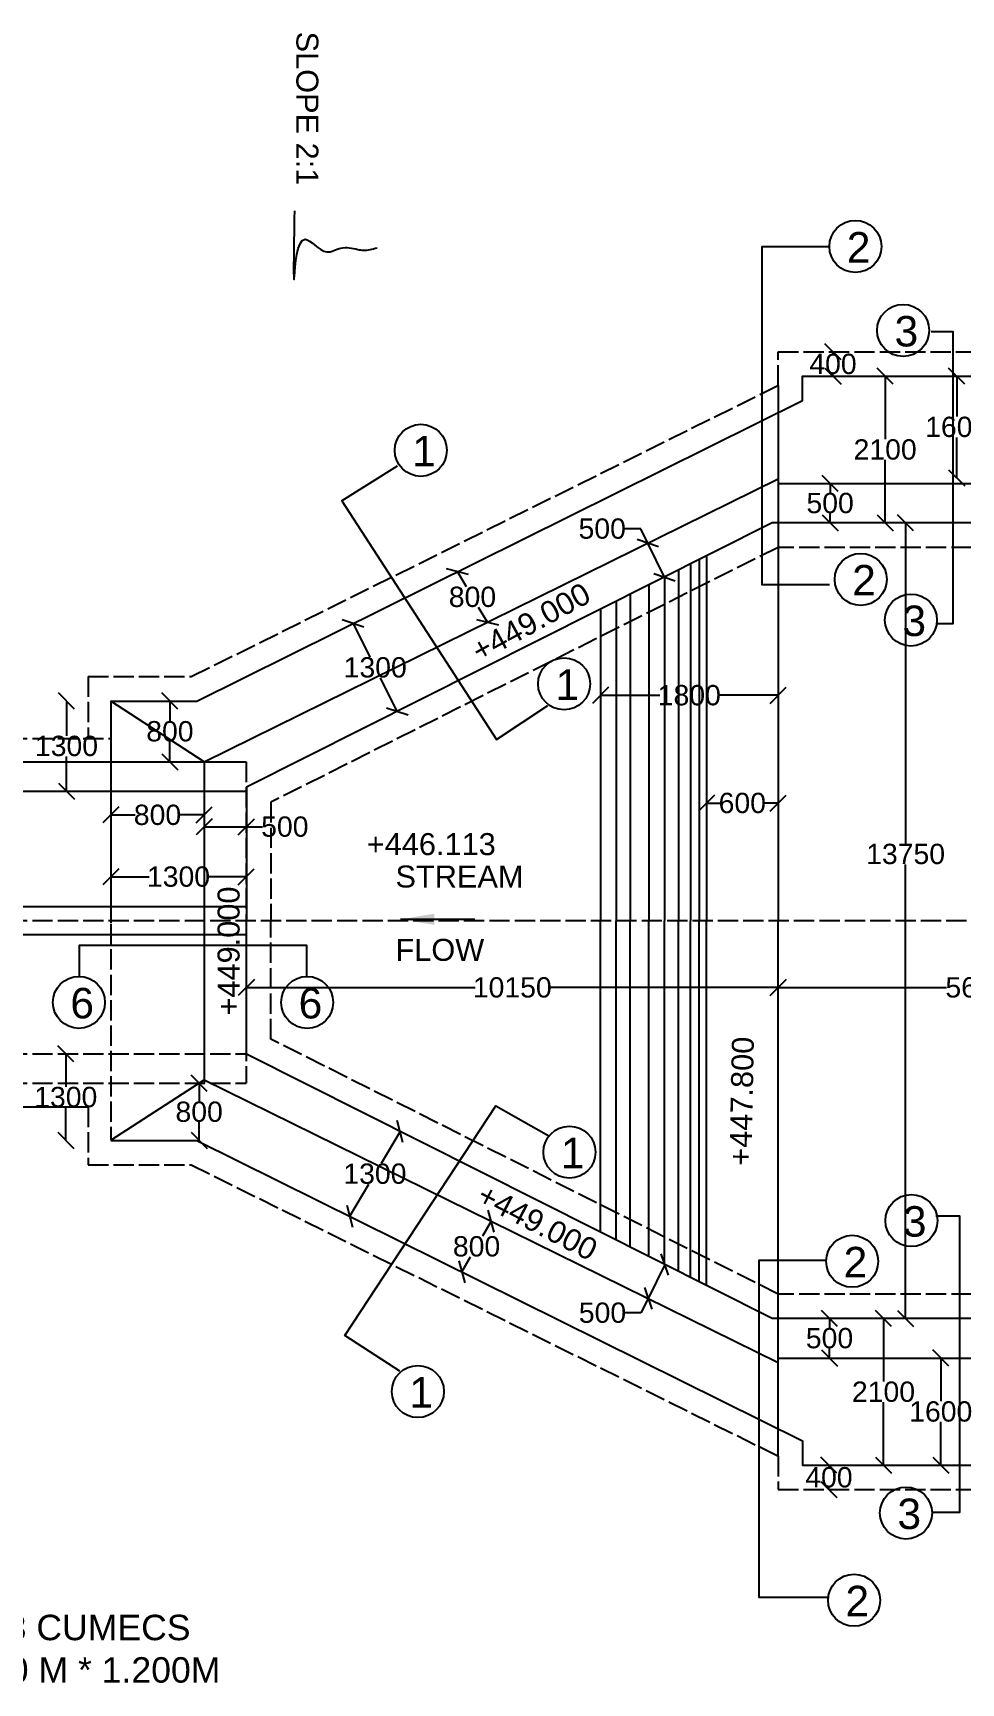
# Model space of a CAD drawing. Header units: millimetres. Extents: x 5124 to 3633060, y 2311 to 45957943.
# Drawn here: x 3612145 to 3617628, y 45935547 to 45945298 of the extents above; entities that cross this region are included whole.
import ezdxf

# ---------------------------------------------------------------- set-up
doc = ezdxf.new("R2010")
doc.units = ezdxf.units.MM
doc.header["$MEASUREMENT"] = 0
doc.linetypes.add('ACAD_ISO02W100', pattern=[15, 12, -3])
for name, color, linetype in [('DIMENSION', 7, 'Continuous'), ('DRAWING', 7, 'Continuous'), ('TEXT', 7, 'Continuous')]:
    doc.layers.add(name, color=color, linetype=linetype)
doc.styles.get("Standard").update_dxf_attribs({"font": 'arial.ttf', "height": 120})
doc.dimstyles.get("Standard").update_dxf_attribs({"dimtxt": 200, "dimasz": 110, "dimexe": 0.18, "dimexo": 0.0625, "dimgap": 0.09, "dimtad": 0, "dimtih": 1, "dimtoh": 1, "dimdec": 0, "dimzin": 0, "dimdsep": 46, "dimtxsty": 'Standard', "dimblk": 'OBLIQUE', "dimcen": 0.09, "dimse1": 1, "dimse2": 1, "dimadec": 0, "dimazin": 0, "dimtfac": 1, "dimtdec": 0, "dimtofl": 0, "dimtmove": 0, "dimatfit": 3, "dimfxl": 1, "dimtolj": 1, "dimtzin": 0, "dimarcsym": 0})

# ---------------------------------------------------------------- blocks, each defined once
blk = doc.blocks.new('_Oblique')
at = {"color": 0, "linetype": 'ByBlock', "lineweight": -2}
blk.add_line((-0.5, -0.5), (0.5, 0.5), dxfattribs=at)
blk = doc.blocks.new('*D170')
at = {"layer": 'Defpoints', "color": 0, "linetype": 'Continuous', "transparency": 16777216}
for p in [(3612342.7, 45941350.4), (3612604.6, 45941350.4), (3612604.6, 45940818.3)]:
    blk.add_point(p, dxfattribs=at)
at = {"layer": 'DIMENSION', "color": 0, "linetype": 'Continuous', "lineweight": -2, "transparency": 16777216}
for p, q in [((3612342.7, 45941350.4), (3612342.7, 45941145.7)), ((3612342.7, 45940818.3), (3612342.7, 45941023))]:
    blk.add_line(p, q, dxfattribs=at)
at = {"layer": 'DIMENSION', "color": 0, "linetype": 'Continuous', "lineweight": -2, "transparency": 16777216, "xscale": 95, "yscale": 95, "zscale": 95}
for p, rotation in [((3612342.7, 45941350.4), 90), ((3612342.7, 45940818.3), 270)]:
    blk.add_blockref('_Oblique', p, dxfattribs=dict(at, rotation=rotation))
at = {"layer": 'DIMENSION', "color": 0, "linetype": 'Continuous', "transparency": 16777216, "insert": (3612342.7, 45941084.4), "char_height": 120, "attachment_point": 5}
blk.add_mtext('\\A1;1300', dxfattribs=at)
blk = doc.blocks.new('*D171')
at = {"layer": 'Defpoints', "color": 0, "linetype": 'Continuous', "transparency": 16777216}
for p in [(3612953.7, 45941350.4), (3612953.7, 45941350.4), (3612953.7, 45940991.7)]:
    blk.add_point(p, dxfattribs=at)
at = {"layer": 'DIMENSION', "color": 0, "linetype": 'Continuous', "lineweight": -2, "transparency": 16777216}
for p, q in [((3612953.7, 45941350.4), (3612953.7, 45941232.4)), ((3612953.7, 45940991.7), (3612953.7, 45941109.7))]:
    blk.add_line(p, q, dxfattribs=at)
at = {"layer": 'DIMENSION', "color": 0, "linetype": 'Continuous', "lineweight": -2, "transparency": 16777216, "xscale": 95, "yscale": 95, "zscale": 95}
for p, rotation in [((3612953.7, 45941350.4), 90), ((3612953.7, 45940991.7), 270)]:
    blk.add_blockref('_Oblique', p, dxfattribs=dict(at, rotation=rotation))
at = {"layer": 'DIMENSION', "color": 0, "linetype": 'Continuous', "transparency": 16777216, "insert": (3612953.7, 45941171), "char_height": 120, "attachment_point": 5}
blk.add_mtext('\\A1;800', dxfattribs=at)
blk = doc.blocks.new('*D172')
at = {"layer": 'Defpoints', "color": 0, "linetype": 'Continuous', "transparency": 16777216}
for p in [(3612604.6, 45940677.1), (3613156.1, 45940677.1), (3613156.1, 45940677.1)]:
    blk.add_point(p, dxfattribs=at)
at = {"layer": 'DIMENSION', "color": 0, "linetype": 'Continuous', "lineweight": -2, "transparency": 16777216}
for p, q in [((3612604.6, 45940677.1), (3612747.8, 45940677.1)), ((3613156.1, 45940677.1), (3613012.9, 45940677.1))]:
    blk.add_line(p, q, dxfattribs=at)
at = {"layer": 'DIMENSION', "color": 0, "linetype": 'Continuous', "lineweight": -2, "transparency": 16777216, "xscale": 95, "yscale": 95, "zscale": 95, "rotation": 180}
blk.add_blockref('_Oblique', (3612604.6, 45940677.1), dxfattribs=at)
at = {"layer": 'DIMENSION', "color": 0, "linetype": 'Continuous', "lineweight": -2, "transparency": 16777216, "xscale": 95, "yscale": 95, "zscale": 95}
blk.add_blockref('_Oblique', (3613156.1, 45940677.1), dxfattribs=at)
at = {"layer": 'DIMENSION', "color": 0, "linetype": 'Continuous', "transparency": 16777216, "insert": (3612880.4, 45940677.1), "char_height": 120, "attachment_point": 5}
blk.add_mtext('\\A1;800', dxfattribs=at)
blk = doc.blocks.new('*D173')
at = {"layer": 'Defpoints', "color": 0, "linetype": 'Continuous', "transparency": 16777216}
for p in [(3612604.6, 45940312.1), (3613404.6, 45940312.1), (3613404.6, 45940312.1)]:
    blk.add_point(p, dxfattribs=at)
at = {"layer": 'DIMENSION', "color": 0, "linetype": 'Continuous', "lineweight": -2, "transparency": 16777216}
for p, q in [((3612604.6, 45940312.1), (3612831.2, 45940312.1)), ((3613404.6, 45940312.1), (3613178, 45940312.1))]:
    blk.add_line(p, q, dxfattribs=at)
at = {"layer": 'DIMENSION', "color": 0, "linetype": 'Continuous', "lineweight": -2, "transparency": 16777216, "xscale": 95, "yscale": 95, "zscale": 95, "rotation": 180}
blk.add_blockref('_Oblique', (3612604.6, 45940312.1), dxfattribs=at)
at = {"layer": 'DIMENSION', "color": 0, "linetype": 'Continuous', "lineweight": -2, "transparency": 16777216, "xscale": 95, "yscale": 95, "zscale": 95}
blk.add_blockref('_Oblique', (3613404.6, 45940312.1), dxfattribs=at)
at = {"layer": 'DIMENSION', "color": 0, "linetype": 'Continuous', "transparency": 16777216, "insert": (3613004.6, 45940312.1), "char_height": 120, "attachment_point": 5}
blk.add_mtext('\\A1;1300', dxfattribs=at)
blk = doc.blocks.new('*D174')
at = {"layer": 'Defpoints', "color": 0, "linetype": 'Continuous', "transparency": 16777216}
for p in [(3612338.5, 45939265.1), (3612604.6, 45939265.1), (3612604.6, 45938754)]:
    blk.add_point(p, dxfattribs=at)
at = {"layer": 'DIMENSION', "color": 0, "linetype": 'Continuous', "lineweight": -2, "transparency": 16777216}
for p, q in [((3612338.5, 45939265.1), (3612338.5, 45939070.9)), ((3612338.5, 45938754), (3612338.5, 45938948.2))]:
    blk.add_line(p, q, dxfattribs=at)
at = {"layer": 'DIMENSION', "color": 0, "linetype": 'Continuous', "lineweight": -2, "transparency": 16777216, "xscale": 95, "yscale": 95, "zscale": 95}
for p, rotation in [((3612338.5, 45939265.1), 90), ((3612338.5, 45938754), 270)]:
    blk.add_blockref('_Oblique', p, dxfattribs=dict(at, rotation=rotation))
at = {"layer": 'DIMENSION', "color": 0, "linetype": 'Continuous', "transparency": 16777216, "insert": (3612338.5, 45939009.5), "char_height": 120, "attachment_point": 5}
blk.add_mtext('\\A1;1300', dxfattribs=at)
blk = doc.blocks.new('*D175')
at = {"layer": 'Defpoints', "color": 0, "linetype": 'Continuous', "transparency": 16777216}
for p in [(3612957.1, 45939091.1), (3612957.1, 45938754), (3613126.5, 45938754)]:
    blk.add_point(p, dxfattribs=at)
at = {"layer": 'DIMENSION', "color": 0, "linetype": 'Continuous', "lineweight": -2, "transparency": 16777216}
for p, q in [((3613126.5, 45939091.1), (3613126.5, 45938983.9)), ((3613126.5, 45938754), (3613126.5, 45938861.2))]:
    blk.add_line(p, q, dxfattribs=at)
at = {"layer": 'DIMENSION', "color": 0, "linetype": 'Continuous', "lineweight": -2, "transparency": 16777216, "xscale": 95, "yscale": 95, "zscale": 95}
for p, rotation in [((3613126.5, 45939091.1), 90), ((3613126.5, 45938754), 270)]:
    blk.add_blockref('_Oblique', p, dxfattribs=dict(at, rotation=rotation))
at = {"layer": 'DIMENSION', "color": 0, "linetype": 'Continuous', "transparency": 16777216, "insert": (3613126.5, 45938922.5), "char_height": 120, "attachment_point": 5}
blk.add_mtext('\\A1;800', dxfattribs=at)
blk = doc.blocks.new('*D176')
at = {"layer": 'Defpoints', "color": 0, "linetype": 'Continuous', "transparency": 16777216}
for p in [(3614036.2, 45941808.2), (3614297.1, 45941289.3), (3614297.1, 45941289.3)]:
    blk.add_point(p, dxfattribs=at)
at = {"layer": 'DIMENSION', "color": 0, "linetype": 'Continuous', "lineweight": -2, "transparency": 16777216}
for p, q in [((3614036.2, 45941808.2), (3614135.8, 45941610.1)), ((3614297.1, 45941289.3), (3614197.5, 45941487.4))]:
    blk.add_line(p, q, dxfattribs=at)
at = {"layer": 'DIMENSION', "color": 0, "linetype": 'Continuous', "lineweight": -2, "transparency": 16777216, "xscale": 95, "yscale": 95, "zscale": 95}
for p, rotation in [((3614036.2, 45941808.2), 116.6925935284283), ((3614297.1, 45941289.3), 296.6925935284283)]:
    blk.add_blockref('_Oblique', p, dxfattribs=dict(at, rotation=rotation))
at = {"layer": 'DIMENSION', "color": 0, "linetype": 'Continuous', "transparency": 16777216, "insert": (3614166.6, 45941548.7), "char_height": 120, "attachment_point": 5}
blk.add_mtext('\\A1;1300', dxfattribs=at)
blk = doc.blocks.new('*D177')
at = {"layer": 'Defpoints', "color": 0, "linetype": 'Continuous', "transparency": 16777216}
for p in [(3613156.1, 45940607.5), (3613405.3, 45940607.5), (3613405.3, 45940607.5)]:
    blk.add_point(p, dxfattribs=at)
at = {"layer": 'DIMENSION', "color": 0, "linetype": 'Continuous', "lineweight": -2, "transparency": 16777216}
for p, q in [((3613156.1, 45940607.5), (3613405.3, 45940607.5)), ((3613405.3, 45940607.5), (3613500.3, 45940607.5))]:
    blk.add_line(p, q, dxfattribs=at)
at = {"layer": 'DIMENSION', "color": 0, "linetype": 'Continuous', "lineweight": -2, "transparency": 16777216, "xscale": 95, "yscale": 95, "zscale": 95, "rotation": 180}
blk.add_blockref('_Oblique', (3613156.1, 45940607.5), dxfattribs=at)
at = {"layer": 'DIMENSION', "color": 0, "linetype": 'Continuous', "lineweight": -2, "transparency": 16777216, "xscale": 95, "yscale": 95, "zscale": 95}
blk.add_blockref('_Oblique', (3613405.3, 45940607.5), dxfattribs=at)
at = {"layer": 'DIMENSION', "color": 0, "linetype": 'Continuous', "transparency": 16777216, "insert": (3613632.8, 45940607.5), "char_height": 120, "attachment_point": 5}
blk.add_mtext('\\A1;500', dxfattribs=at)
blk = doc.blocks.new('*D178')
at = {"layer": 'Defpoints', "color": 0, "linetype": 'Continuous', "transparency": 16777216}
for p in [(3614652.6, 45942114.3), (3614830.1, 45941816.6), (3614830.1, 45941816.6)]:
    blk.add_point(p, dxfattribs=at)
at = {"layer": 'DIMENSION', "color": 0, "linetype": 'Continuous', "lineweight": -2, "transparency": 16777216}
for p, q in [((3614652.6, 45942114.3), (3614704.8, 45942026.8)), ((3614830.1, 45941816.6), (3614777.9, 45941904.1))]:
    blk.add_line(p, q, dxfattribs=at)
at = {"layer": 'DIMENSION', "color": 0, "linetype": 'Continuous', "lineweight": -2, "transparency": 16777216, "xscale": 95, "yscale": 95, "zscale": 95}
for p, rotation in [((3614652.6, 45942114.3), 120.7968884416971), ((3614830.1, 45941816.6), 300.7968884416971)]:
    blk.add_blockref('_Oblique', p, dxfattribs=dict(at, rotation=rotation))
at = {"layer": 'DIMENSION', "color": 0, "linetype": 'Continuous', "transparency": 16777216, "insert": (3614741.3, 45941965.4), "char_height": 120, "attachment_point": 5}
blk.add_mtext('\\A1;800', dxfattribs=at)
blk = doc.blocks.new('*D179')
at = {"layer": 'Defpoints', "color": 0, "linetype": 'Continuous', "transparency": 16777216}
for p in [(3615777.4, 45942283.5), (3615777.4, 45942283.5), (3615876.1, 45942083.1)]:
    blk.add_point(p, dxfattribs=at)
at = {"layer": 'DIMENSION', "color": 0, "linetype": 'Continuous', "lineweight": -2, "transparency": 16777216}
for p, q in [((3615735.4, 45942368.7), (3615640.4, 45942368.7)), ((3615777.4, 45942283.5), (3615735.4, 45942368.7)), ((3615876.1, 45942083.1), (3615777.4, 45942283.5))]:
    blk.add_line(p, q, dxfattribs=at)
at = {"layer": 'DIMENSION', "color": 0, "linetype": 'Continuous', "lineweight": -2, "transparency": 16777216, "xscale": 95, "yscale": 95, "zscale": 95}
for p, rotation in [((3615777.4, 45942283.5), 116.2341837369729), ((3615876.1, 45942083.1), 296.2341837369729)]:
    blk.add_blockref('_Oblique', p, dxfattribs=dict(at, rotation=rotation))
at = {"layer": 'DIMENSION', "color": 0, "linetype": 'Continuous', "transparency": 16777216, "insert": (3615507.9, 45942368.7), "char_height": 120, "attachment_point": 5}
blk.add_mtext('\\A1;500', dxfattribs=at)
blk = doc.blocks.new('*D180')
at = {"layer": 'Defpoints', "color": 0, "linetype": 'Continuous', "transparency": 16777216}
for p in [(3615497.3, 45941384.2), (3616547.6, 45941384.2), (3616547.6, 45941384.2)]:
    blk.add_point(p, dxfattribs=at)
at = {"layer": 'DIMENSION', "color": 0, "linetype": 'Continuous', "lineweight": -2, "transparency": 16777216}
for p, q in [((3615497.3, 45941384.2), (3615849, 45941384.2)), ((3616547.6, 45941384.2), (3616195.9, 45941384.2))]:
    blk.add_line(p, q, dxfattribs=at)
at = {"layer": 'DIMENSION', "color": 0, "linetype": 'Continuous', "lineweight": -2, "transparency": 16777216, "xscale": 95, "yscale": 95, "zscale": 95, "rotation": 180}
blk.add_blockref('_Oblique', (3615497.3, 45941384.2), dxfattribs=at)
at = {"layer": 'DIMENSION', "color": 0, "linetype": 'Continuous', "lineweight": -2, "transparency": 16777216, "xscale": 95, "yscale": 95, "zscale": 95}
blk.add_blockref('_Oblique', (3616547.6, 45941384.2), dxfattribs=at)
at = {"layer": 'DIMENSION', "color": 0, "linetype": 'Continuous', "transparency": 16777216, "insert": (3616022.4, 45941384.2), "char_height": 120, "attachment_point": 5}
blk.add_mtext('\\A1;1800', dxfattribs=at)
blk = doc.blocks.new('*D181')
at = {"layer": 'Defpoints', "color": 0, "linetype": 'Continuous', "transparency": 16777216}
for p in [(3616123.4, 45940747.3), (3616547.6, 45940747.3), (3616547.6, 45940747.3)]:
    blk.add_point(p, dxfattribs=at)
at = {"layer": 'DIMENSION', "color": 0, "linetype": 'Continuous', "lineweight": -2, "transparency": 16777216}
for p, q in [((3616123.4, 45940747.3), (3616202.7, 45940747.3)), ((3616547.6, 45940747.3), (3616468.3, 45940747.3))]:
    blk.add_line(p, q, dxfattribs=at)
at = {"layer": 'DIMENSION', "color": 0, "linetype": 'Continuous', "lineweight": -2, "transparency": 16777216, "xscale": 95, "yscale": 95, "zscale": 95, "rotation": 180}
blk.add_blockref('_Oblique', (3616123.4, 45940747.3), dxfattribs=at)
at = {"layer": 'DIMENSION', "color": 0, "linetype": 'Continuous', "lineweight": -2, "transparency": 16777216, "xscale": 95, "yscale": 95, "zscale": 95}
blk.add_blockref('_Oblique', (3616547.6, 45940747.3), dxfattribs=at)
at = {"layer": 'DIMENSION', "color": 0, "linetype": 'Continuous', "transparency": 16777216, "insert": (3616335.5, 45940747.3), "char_height": 120, "attachment_point": 5}
blk.add_mtext('\\A1;600', dxfattribs=at)
blk = doc.blocks.new('*D182')
at = {"layer": 'Defpoints', "color": 0, "linetype": 'Continuous', "transparency": 16777216}
for p in [(3613405.3, 45939657.5), (3616547.6, 45939657.5), (3616547.6, 45939657.5)]:
    blk.add_point(p, dxfattribs=at)
at = {"layer": 'DIMENSION', "color": 0, "linetype": 'Continuous', "lineweight": -2, "transparency": 16777216}
for p, q in [((3613405.3, 45939657.5), (3614756.4, 45939657.5)), ((3616547.6, 45939657.5), (3615196.5, 45939657.5))]:
    blk.add_line(p, q, dxfattribs=at)
at = {"layer": 'DIMENSION', "color": 0, "linetype": 'Continuous', "lineweight": -2, "transparency": 16777216, "xscale": 95, "yscale": 95, "zscale": 95, "rotation": 180}
blk.add_blockref('_Oblique', (3613405.3, 45939657.5), dxfattribs=at)
at = {"layer": 'DIMENSION', "color": 0, "linetype": 'Continuous', "lineweight": -2, "transparency": 16777216, "xscale": 95, "yscale": 95, "zscale": 95}
blk.add_blockref('_Oblique', (3616547.6, 45939657.5), dxfattribs=at)
at = {"layer": 'DIMENSION', "color": 0, "linetype": 'Continuous', "transparency": 16777216, "insert": (3614976.5, 45939657.5), "char_height": 120, "attachment_point": 5}
blk.add_mtext('\\A1;10150', dxfattribs=at)
blk = doc.blocks.new('*D183')
at = {"layer": 'Defpoints', "color": 0, "linetype": 'Continuous', "transparency": 16777216}
for p in [(3616547.6, 45939657.5), (3618896.4, 45939657.5), (3618896.4, 45939657.5)]:
    blk.add_point(p, dxfattribs=at)
at = {"layer": 'DIMENSION', "color": 0, "linetype": 'Continuous', "lineweight": -2, "transparency": 16777216}
for p, q in [((3616547.6, 45939657.5), (3617542.9, 45939657.5)), ((3618896.4, 45939657.5), (3617901.1, 45939657.5))]:
    blk.add_line(p, q, dxfattribs=at)
at = {"layer": 'DIMENSION', "color": 0, "linetype": 'Continuous', "lineweight": -2, "transparency": 16777216, "xscale": 95, "yscale": 95, "zscale": 95, "rotation": 180}
blk.add_blockref('_Oblique', (3616547.6, 45939657.5), dxfattribs=at)
at = {"layer": 'DIMENSION', "color": 0, "linetype": 'Continuous', "lineweight": -2, "transparency": 16777216, "xscale": 95, "yscale": 95, "zscale": 95}
blk.add_blockref('_Oblique', (3618896.4, 45939657.5), dxfattribs=at)
at = {"layer": 'DIMENSION', "color": 0, "linetype": 'Continuous', "transparency": 16777216, "insert": (3617722, 45939657.5), "char_height": 120, "attachment_point": 5}
blk.add_mtext('\\A1;5600', dxfattribs=at)
blk = doc.blocks.new('*D184')
at = {"layer": 'Defpoints', "color": 0, "linetype": 'Continuous', "transparency": 16777216}
for p in [(3617328.1, 45942403), (3617300.4, 45937701.3), (3617328.1, 45937701.3)]:
    blk.add_point(p, dxfattribs=at)
at = {"layer": 'DIMENSION', "color": 0, "linetype": 'Continuous', "lineweight": -2, "transparency": 16777216}
for p, q in [((3617300.4, 45942403), (3617300.4, 45940507.4)), ((3617300.4, 45937701.3), (3617300.4, 45940384.6))]:
    blk.add_line(p, q, dxfattribs=at)
at = {"layer": 'DIMENSION', "color": 0, "linetype": 'Continuous', "lineweight": -2, "transparency": 16777216, "xscale": 95, "yscale": 95, "zscale": 95}
for p, rotation in [((3617300.4, 45942403), 90), ((3617300.4, 45937701.3), 270)]:
    blk.add_blockref('_Oblique', p, dxfattribs=dict(at, rotation=rotation))
at = {"layer": 'DIMENSION', "color": 0, "linetype": 'Continuous', "transparency": 16777216, "insert": (3617300.4, 45940446), "char_height": 120, "attachment_point": 5}
blk.add_mtext('\\A1;13750', dxfattribs=at)
blk = doc.blocks.new('*D185')
at = {"layer": 'Defpoints', "color": 0, "linetype": 'Continuous', "transparency": 16777216}
for p in [(3616854.4, 45942636.6), (3616854.4, 45942403), (3616854.4, 45942403)]:
    blk.add_point(p, dxfattribs=at)
at = {"layer": 'DIMENSION', "color": 0, "linetype": 'Continuous', "lineweight": -2, "transparency": 16777216}
for p, q in [((3616854.4, 45942636.6), (3616854.4, 45942581.2)), ((3616854.4, 45942403), (3616854.4, 45942458.5))]:
    blk.add_line(p, q, dxfattribs=at)
at = {"layer": 'DIMENSION', "color": 0, "linetype": 'Continuous', "lineweight": -2, "transparency": 16777216, "xscale": 95, "yscale": 95, "zscale": 95}
for p, rotation in [((3616854.4, 45942636.6), 90), ((3616854.4, 45942403), 270)]:
    blk.add_blockref('_Oblique', p, dxfattribs=dict(at, rotation=rotation))
at = {"layer": 'DIMENSION', "color": 0, "linetype": 'Continuous', "transparency": 16777216, "insert": (3616854.4, 45942519.8), "char_height": 120, "attachment_point": 5}
blk.add_mtext('\\A1;500', dxfattribs=at)
blk = doc.blocks.new('*D186')
at = {"layer": 'Defpoints', "color": 0, "linetype": 'Continuous', "transparency": 16777216}
for p in [(3617179.5, 45943269.9), (3617179.5, 45943269.9), (3617179.5, 45942403)]:
    blk.add_point(p, dxfattribs=at)
at = {"layer": 'DIMENSION', "color": 0, "linetype": 'Continuous', "lineweight": -2, "transparency": 16777216}
for p, q in [((3617179.5, 45943269.9), (3617179.5, 45942897.8)), ((3617179.5, 45942403), (3617179.5, 45942775.1))]:
    blk.add_line(p, q, dxfattribs=at)
at = {"layer": 'DIMENSION', "color": 0, "linetype": 'Continuous', "lineweight": -2, "transparency": 16777216, "xscale": 95, "yscale": 95, "zscale": 95}
for p, rotation in [((3617179.5, 45943269.9), 90), ((3617179.5, 45942403), 270)]:
    blk.add_blockref('_Oblique', p, dxfattribs=dict(at, rotation=rotation))
at = {"layer": 'DIMENSION', "color": 0, "linetype": 'Continuous', "transparency": 16777216, "insert": (3617179.5, 45942836.4), "char_height": 120, "attachment_point": 5}
blk.add_mtext('\\A1;2100', dxfattribs=at)
blk = doc.blocks.new('*D187')
at = {"layer": 'Defpoints', "color": 0, "linetype": 'Continuous', "transparency": 16777216}
for p in [(3617556.7, 45943269.9), (3617556.7, 45942670), (3617602.3, 45942670)]:
    blk.add_point(p, dxfattribs=at)
at = {"layer": 'DIMENSION', "color": 0, "linetype": 'Continuous', "lineweight": -2, "transparency": 16777216}
for p, q in [((3617602.3, 45943269.9), (3617602.3, 45943031.3)), ((3617602.3, 45942670), (3617602.3, 45942908.6))]:
    blk.add_line(p, q, dxfattribs=at)
at = {"layer": 'DIMENSION', "color": 0, "linetype": 'Continuous', "lineweight": -2, "transparency": 16777216, "xscale": 95, "yscale": 95, "zscale": 95}
for p, rotation in [((3617602.3, 45943269.9), 90), ((3617602.3, 45942670), 270)]:
    blk.add_blockref('_Oblique', p, dxfattribs=dict(at, rotation=rotation))
at = {"layer": 'DIMENSION', "color": 0, "linetype": 'Continuous', "transparency": 16777216, "insert": (3617602.3, 45942969.9), "char_height": 120, "attachment_point": 5}
blk.add_mtext('\\A1;1600', dxfattribs=at)
blk = doc.blocks.new('*D193')
at = {"layer": 'Defpoints', "color": 0, "linetype": 'Continuous', "transparency": 16777216}
for p in [(3616871.3, 45943414.2), (3616871.3, 45943414.2), (3616871.3, 45943269.9)]:
    blk.add_point(p, dxfattribs=at)
at = {"layer": 'DIMENSION', "color": 0, "linetype": 'Continuous', "lineweight": -2, "transparency": 16777216}
for p, q in [((3616871.3, 45943414.2), (3616871.3, 45943403.4)), ((3616871.3, 45943269.9), (3616871.3, 45943280.7))]:
    blk.add_line(p, q, dxfattribs=at)
at = {"layer": 'DIMENSION', "color": 0, "linetype": 'Continuous', "lineweight": -2, "transparency": 16777216, "xscale": 95, "yscale": 95, "zscale": 95}
for p, rotation in [((3616871.3, 45943414.2), 90), ((3616871.3, 45943269.9), 270)]:
    blk.add_blockref('_Oblique', p, dxfattribs=dict(at, rotation=rotation))
at = {"layer": 'DIMENSION', "color": 0, "linetype": 'Continuous', "transparency": 16777216, "insert": (3616871.3, 45943342), "char_height": 120, "attachment_point": 5}
blk.add_mtext('\\A1;400', dxfattribs=at)
blk = doc.blocks.new('*D202')
at = {"layer": 'Defpoints', "color": 0, "linetype": 'Continuous', "transparency": 16777216}
for p in [(3616872.2, 45937701.3), (3616850.8, 45937467.7), (3616850.8, 45937467.7)]:
    blk.add_point(p, dxfattribs=at)
at = {"layer": 'DIMENSION', "color": 0, "linetype": 'Continuous', "lineweight": -2, "transparency": 16777216}
for p, q in [((3616850.8, 45937701.3), (3616850.8, 45937645.9)), ((3616850.8, 45937467.7), (3616850.8, 45937523.2))]:
    blk.add_line(p, q, dxfattribs=at)
at = {"layer": 'DIMENSION', "color": 0, "linetype": 'Continuous', "lineweight": -2, "transparency": 16777216, "xscale": 95, "yscale": 95, "zscale": 95}
for p, rotation in [((3616850.8, 45937701.3), 90), ((3616850.8, 45937467.7), 270)]:
    blk.add_blockref('_Oblique', p, dxfattribs=dict(at, rotation=rotation))
at = {"layer": 'DIMENSION', "color": 0, "linetype": 'Continuous', "transparency": 16777216, "insert": (3616850.8, 45937584.5), "char_height": 120, "attachment_point": 5}
blk.add_mtext('\\A1;500', dxfattribs=at)
blk = doc.blocks.new('*D203')
at = {"layer": 'Defpoints', "color": 0, "linetype": 'Continuous', "transparency": 16777216}
for p in [(3617180.5, 45937701.3), (3617169.8, 45936834.5), (3617180.5, 45936834.5)]:
    blk.add_point(p, dxfattribs=at)
at = {"layer": 'DIMENSION', "color": 0, "linetype": 'Continuous', "lineweight": -2, "transparency": 16777216}
for p, q in [((3617169.8, 45937701.3), (3617169.8, 45937329.3)), ((3617169.8, 45936834.5), (3617169.8, 45937206.6))]:
    blk.add_line(p, q, dxfattribs=at)
at = {"layer": 'DIMENSION', "color": 0, "linetype": 'Continuous', "lineweight": -2, "transparency": 16777216, "xscale": 95, "yscale": 95, "zscale": 95}
for p, rotation in [((3617169.8, 45937701.3), 90), ((3617169.8, 45936834.5), 270)]:
    blk.add_blockref('_Oblique', p, dxfattribs=dict(at, rotation=rotation))
at = {"layer": 'DIMENSION', "color": 0, "linetype": 'Continuous', "transparency": 16777216, "insert": (3617169.8, 45937267.9), "char_height": 120, "attachment_point": 5}
blk.add_mtext('\\A1;2100', dxfattribs=at)
blk = doc.blocks.new('*D204')
at = {"layer": 'Defpoints', "color": 0, "linetype": 'Continuous', "transparency": 16777216}
for p in [(3617508.1, 45937467.7), (3617508.1, 45936834.5), (3617508.1, 45936834.5)]:
    blk.add_point(p, dxfattribs=at)
at = {"layer": 'DIMENSION', "color": 0, "linetype": 'Continuous', "lineweight": -2, "transparency": 16777216}
for p, q in [((3617508.1, 45937467.7), (3617508.1, 45937212.5)), ((3617508.1, 45936834.5), (3617508.1, 45937089.7))]:
    blk.add_line(p, q, dxfattribs=at)
at = {"layer": 'DIMENSION', "color": 0, "linetype": 'Continuous', "lineweight": -2, "transparency": 16777216, "xscale": 95, "yscale": 95, "zscale": 95}
for p, rotation in [((3617508.1, 45937467.7), 90), ((3617508.1, 45936834.5), 270)]:
    blk.add_blockref('_Oblique', p, dxfattribs=dict(at, rotation=rotation))
at = {"layer": 'DIMENSION', "color": 0, "linetype": 'Continuous', "transparency": 16777216, "insert": (3617508.1, 45937151.1), "char_height": 120, "attachment_point": 5}
blk.add_mtext('\\A1;1600', dxfattribs=at)
blk = doc.blocks.new('*D205')
at = {"layer": 'Defpoints', "color": 0, "linetype": 'Continuous', "transparency": 16777216}
for p in [(3616847.4, 45936834.5), (3616847.4, 45936834.5), (3616868.1, 45936690.2)]:
    blk.add_point(p, dxfattribs=at)
at = {"layer": 'DIMENSION', "color": 0, "linetype": 'Continuous', "lineweight": -2, "transparency": 16777216}
for p, q in [((3616847.4, 45936834.5), (3616847.4, 45936823.7)), ((3616847.4, 45936690.2), (3616847.4, 45936701))]:
    blk.add_line(p, q, dxfattribs=at)
at = {"layer": 'DIMENSION', "color": 0, "linetype": 'Continuous', "lineweight": -2, "transparency": 16777216, "xscale": 95, "yscale": 95, "zscale": 95}
for p, rotation in [((3616847.4, 45936834.5), 90), ((3616847.4, 45936690.2), 270)]:
    blk.add_blockref('_Oblique', p, dxfattribs=dict(at, rotation=rotation))
at = {"layer": 'DIMENSION', "color": 0, "linetype": 'Continuous', "transparency": 16777216, "insert": (3616847.4, 45936762.3), "char_height": 120, "attachment_point": 5}
blk.add_mtext('\\A1;400', dxfattribs=at)
blk = doc.blocks.new('*D206')
at = {"layer": 'Defpoints', "color": 0, "linetype": 'Continuous', "transparency": 16777216}
for p in [(3615877.7, 45938020.4), (3615779, 45937820.1), (3615779, 45937820.1)]:
    blk.add_point(p, dxfattribs=at)
at = {"layer": 'DIMENSION', "color": 0, "linetype": 'Continuous', "lineweight": -2, "transparency": 16777216}
for p, q in [((3615877.7, 45938020.4), (3615779, 45937820.1)), ((3615779, 45937820.1), (3615737, 45937734.9)), ((3615737, 45937734.9), (3615642, 45937734.9))]:
    blk.add_line(p, q, dxfattribs=at)
at = {"layer": 'DIMENSION', "color": 0, "linetype": 'Continuous', "lineweight": -2, "transparency": 16777216, "xscale": 95, "yscale": 95, "zscale": 95}
for p, rotation in [((3615877.7, 45938020.4), 63.765816262941), ((3615779, 45937820.1), 243.765816262941)]:
    blk.add_blockref('_Oblique', p, dxfattribs=dict(at, rotation=rotation))
at = {"layer": 'DIMENSION', "color": 0, "linetype": 'Continuous', "transparency": 16777216, "insert": (3615509.5, 45937734.9), "char_height": 120, "attachment_point": 5}
blk.add_mtext('\\A1;500', dxfattribs=at)
blk = doc.blocks.new('*D207')
at = {"layer": 'Defpoints', "color": 0, "linetype": 'Continuous', "transparency": 16777216}
for p in [(3614851.9, 45938277), (3614851.9, 45938277), (3614679.1, 45937976.9)]:
    blk.add_point(p, dxfattribs=at)
at = {"layer": 'DIMENSION', "color": 0, "linetype": 'Continuous', "lineweight": -2, "transparency": 16777216}
for p, q in [((3614851.9, 45938277), (3614800.8, 45938188.3)), ((3614679.1, 45937976.9), (3614730.1, 45938065.6))]:
    blk.add_line(p, q, dxfattribs=at)
at = {"layer": 'DIMENSION', "color": 0, "linetype": 'Continuous', "lineweight": -2, "transparency": 16777216, "xscale": 95, "yscale": 95, "zscale": 95}
for p, rotation in [((3614851.9, 45938277), 60.06727401786497), ((3614679.1, 45937976.9), 240.067274017865)]:
    blk.add_blockref('_Oblique', p, dxfattribs=dict(at, rotation=rotation))
at = {"layer": 'DIMENSION', "color": 0, "linetype": 'Continuous', "transparency": 16777216, "insert": (3614765.5, 45938127), "char_height": 120, "attachment_point": 5}
blk.add_mtext('\\A1;800', dxfattribs=at)
blk = doc.blocks.new('*D208')
at = {"layer": 'Defpoints', "color": 0, "linetype": 'Continuous', "transparency": 16777216}
for p in [(3614313.2, 45938807), (3614313.2, 45938807), (3614016.6, 45938305.8)]:
    blk.add_point(p, dxfattribs=at)
at = {"layer": 'DIMENSION', "color": 0, "linetype": 'Continuous', "lineweight": -2, "transparency": 16777216}
for p, q in [((3614313.2, 45938807), (3614201.2, 45938617.8)), ((3614016.6, 45938305.8), (3614128.6, 45938495))]:
    blk.add_line(p, q, dxfattribs=at)
at = {"layer": 'DIMENSION', "color": 0, "linetype": 'Continuous', "lineweight": -2, "transparency": 16777216, "xscale": 95, "yscale": 95, "zscale": 95}
for p, rotation in [((3614313.2, 45938807), 59.38632905271923), ((3614016.6, 45938305.8), 239.3863290527192)]:
    blk.add_blockref('_Oblique', p, dxfattribs=dict(at, rotation=rotation))
at = {"layer": 'DIMENSION', "color": 0, "linetype": 'Continuous', "transparency": 16777216, "insert": (3614164.9, 45938556.4), "char_height": 120, "attachment_point": 5}
blk.add_mtext('\\A1;1300', dxfattribs=at)

msp = doc.modelspace()

# ---------------------------------------------------------------- linework, layer by layer
at = {"layer": 'DIMENSION', "linetype": 'Continuous'}
for points in [[(3616849.8, 45944033.8), (3616451.9, 45944033.8), (3616451.9, 45942038.8), (3616851.1, 45942038.8)], [(3617451.6, 45943533.6), (3617579.5, 45943533.6), (3617579.5, 45941806.6), (3617484.9, 45941806.6)], [(3614297.2, 45942737.9), (3613969.3, 45942534.4), (3614883.7, 45941123.3), (3615185.9, 45941323.2)], [(3613156.1, 45940991.7), (3612604.6, 45941350.4)], [(3613762, 45939723.5), (3613762, 45939905), (3612417.5, 45939905), (3612417.5, 45939721.5)], [(3612604.6, 45938755.7), (3613156.1, 45939112.7)], [(3614312, 45937390), (3613987.5, 45937600), (3614878.5, 45938958.5), (3615192, 45938780.5)], [(3617479.5, 45938308.5), (3617619.5, 45938308.5), (3617619.5, 45936554), (3617455.5, 45936554)], [(3616848.5, 45936052), (3616434.5, 45936052), (3616434.5, 45938046), (3616829, 45938046)]]:
    msp.add_lwpolyline(points, dxfattribs=at)
for centre in [(3617003.6, 45944036.8), (3617285.6, 45943540.7), (3614436.1, 45942832), (3617035.2, 45942069.2), (3617332.1, 45941829.2), (3615282.7, 45941452.1), (3612416.2, 45939569.7), (3613764.7, 45939569.2), (3615314.2, 45938684.2), (3617334.7, 45938279.7), (3616984.7, 45938039.2), (3614418.7, 45937269.7), (3617302.7, 45936551.7), (3616995.7, 45936036.2)]:
    msp.add_circle(centre, 153.7, dxfattribs=at)
at = {"layer": 'DRAWING', "linetype": 'ACAD_ISO02W100', "ltscale": 10}
for points in [[(3612470.3, 45941494.7), (3613080, 45941494.7), (3616547.6, 45943216.1), (3616547.6, 45943414.2), (3617990.8, 45943414.2), (3617990.8, 45944335.4), (3619040.7, 45944335.4), (3619040.7, 45942258.7), (3616546.5, 45942258.7), (3613549.6, 45940751.9), (3613549.6, 45940052.8)], [(3612470.3, 45941494.7), (3612470.3, 45941129.9)], [(3604191, 45941129.9), (3612604.6, 45941129.9)], [(3613404.6, 45940991.7), (3613404.6, 45939091.1)], [(3604191, 45940052.8), (3623532.4, 45940052.8)], [(3612470.3, 45938609.6), (3613080, 45938609.6), (3616547.6, 45936888.3), (3616547.6, 45936690.2), (3617990.8, 45936690.2), (3617990.8, 45935769), (3619040.7, 45935769), (3619040.7, 45937845.7), (3616546.5, 45937845.7), (3613549.6, 45939352.4), (3613549.6, 45940051.6)], [(3612604.6, 45940033.1), (3612604.6, 45938755.7)], [(3604191, 45939265.1), (3613404.6, 45939265.1)], [(3604191, 45939091.1), (3613404.6, 45939091.1)], [(3612470.3, 45938951.6), (3612470.3, 45938609.6)]]:
    msp.add_lwpolyline(points, dxfattribs=at)
at = {"layer": 'DRAWING', "linetype": 'Continuous'}
for points in [[(3612604.6, 45941350.4), (3613113.8, 45941350.4), (3616691.9, 45943126.6), (3616691.9, 45943269.9), (3618135.1, 45943269.9), (3618135.1, 45944191), (3618896.4, 45944191), (3618896.4, 45942403), (3616512.3, 45942403), (3613405.3, 45940840.9), (3613405.3, 45940052.8)], [(3616547.6, 45942636.6), (3618665.7, 45942636.6), (3618665.7, 45944191)], [(3616547.6, 45943216.1), (3616547.6, 45942663)], [(3613156.1, 45940991.7), (3616547.6, 45942663)], [(3616547.6, 45942663), (3616547.6, 45940052.8)], [(3616123.4, 45942207.5), (3616123.4, 45940052.8)], [(3615958.9, 45942124.8), (3615958.9, 45940052.8)], [(3616028.6, 45942159.8), (3616028.6, 45940052.8)], [(3616081, 45942186.2), (3616081, 45940052.8)], [(3615783.6, 45942036.6), (3615783.6, 45940052.8)], [(3615876.1, 45942083.1), (3615876.1, 45940052.8)], [(3615590.5, 45941939.6), (3615590.5, 45940052.8)], [(3615673.3, 45941981.2), (3615673.3, 45940052.8)], [(3615497.3, 45941892.7), (3615497.3, 45940052.8)], [(3612604.6, 45941351.9), (3612604.6, 45940040.1)], [(3604191, 45940991.7), (3613404.6, 45940991.7)], [(3613156.1, 45940991.7), (3613156.1, 45939091.1)], [(3604191, 45940818.3), (3613404.6, 45940818.3)], [(3604191, 45940135.5), (3613404.6, 45940135.5)], [(3612604.6, 45938754), (3613113.8, 45938754), (3616691.9, 45936977.7), (3616691.9, 45936834.5), (3618135.1, 45936834.5), (3618135.1, 45935913.3), (3618896.4, 45935913.3), (3618896.4, 45937701.3), (3616512.3, 45937701.3), (3613405.3, 45939263.5), (3613405.3, 45940051.6)], [(3615497.3, 45938211.7), (3615497.3, 45940051.6)], [(3615590.5, 45938164.8), (3615590.5, 45940051.6)], [(3615673.3, 45938123.2), (3615673.3, 45940051.6)], [(3615783.6, 45938067.7), (3615783.6, 45940051.6)], [(3615876.1, 45938021.2), (3615876.1, 45940051.6)], [(3615958.9, 45937979.6), (3615958.9, 45940051.6)], [(3616028.6, 45937944.5), (3616028.6, 45940051.6)], [(3616081, 45937918.2), (3616081, 45940051.6)], [(3616123.4, 45937896.8), (3616123.4, 45940051.6)], [(3616547.6, 45937441.3), (3616547.6, 45940051.6)], [(3604191, 45939970), (3613404.6, 45939970)], [(3613156.1, 45939112.7), (3616547.6, 45937441.3)], [(3604191, 45938951.6), (3612470.3, 45938951.6)], [(3616547.6, 45937467.7), (3618665.7, 45937467.7), (3618665.7, 45935913.3)], [(3616547.6, 45936888.3), (3616547.6, 45937441.3)]]:
    msp.add_lwpolyline(points, dxfattribs=at)
msp.add_spline([(3613689.5, 45944248), (3613689.5, 45943861.2), (3613752.3, 45944079.7), (3613880.6, 45944004.4), (3613963.5, 45944027), (3614064.1, 45944019.4), (3614096.8, 45944014.4), (3614177.3, 45944029.5)], degree=3, dxfattribs=at)

# ---------------------------------------------------------------- texts
at = {"layer": 'DRAWING', "linetype": 'Continuous', "attachment_point": 1}
for s, insert, char_height, width in [('2', (3616953, 45944122), 180, 95.031), ('3', (3617235, 45943626), 180, 95.031), ('1', (3614385.5, 45942917.3), 180, 95.031), ('2', (3616984.6, 45942154.4), 180, 95.031), ('3', (3617281.5, 45941914.5), 180, 95.031), ('1', (3615232.1, 45941537.3), 180, 95.031), ('STREAM\\P \\PFLOW', (3614286.4, 45940378.3), 130, 533.151), ('6', (3612365.6, 45939655), 180, 95.031), ('6', (3613714.1, 45939654.5), 180, 95.031), ('1', (3615263.6, 45938769.5), 180, 95.031), ('3', (3617284.1, 45938365), 180, 95.031), ('2', (3616934.1, 45938124.5), 180, 95.031), ('1', (3614368.1, 45937355), 180, 95.031), ('3', (3617252.1, 45936637), 180, 95.031), ('2', (3616945.1, 45936121.5), 180, 95.031)]:
    msp.add_mtext(s, dxfattribs=dict(at, insert=insert, char_height=char_height, width=width))
at = {"layer": 'TEXT'}
for s, rotation, p in [('SLOPE 2:1', 270, (3613700.8, 45945306.6)), ('+449.000', 28.65415, (3614783.4, 45941577.4)), ('+449.000', 90, (3613365.4, 45939491.7)), ('+447.800', 88.79033, (3616388.6, 45938603)), ('+449.000', 332.64721, (3614757.1, 45938388.4))]:
    msp.add_text(s, height=130, rotation=rotation, dxfattribs=at).set_placement(p)
msp.add_text('+446.113', height=130, dxfattribs=at).set_placement((3614116.6, 45940439.7))
at = {"layer": 'TEXT', "insert": (3609804.5, 45936452.4), "char_height": 150.503, "width": 4474.665, "attachment_point": 1}
msp.add_mtext('APPROACH CHANNEL\\P\\P1.DISCHARGE   :16.803 CUMECS\\P2.SECTION^I       :13.750 M * 1.200M', dxfattribs=at)

# ---------------------------------------------------------------- dimensions: what is measured, and where the dimension line sits
at = {"layer": 'DIMENSION', "linetype": 'Continuous'}
for base, p1, p2, text, picture, middle in [((3616871.3, 45943414.2), (3616871.3, 45943269.9), (3616871.3, 45943414.2), '400', '*D193', (3616871.3, 45943342)), ((3617179.5, 45943269.9), (3617179.5, 45942403), (3617179.5, 45943269.9), '2100', '*D186', (3617179.5, 45942836.4)), ((3617602.3, 45942670), (3617556.7, 45943269.9), (3617556.7, 45942670), '1600', '*D187', (3617602.3, 45942969.9)), ((3616854.4, 45942403), (3616854.4, 45942636.6), (3616854.4, 45942403), '500', '*D185', (3616854.4, 45942519.8)), ((3612342.7, 45941350.4), (3612604.6, 45940818.3), (3612604.6, 45941350.4), '1300', '*D170', (3612342.7, 45941084.4)), ((3612953.7, 45941350.4), (3612953.7, 45940991.7), (3612953.7, 45941350.4), '800', '*D171', (3612953.7, 45941171)), ((3612338.5, 45939265.1), (3612604.6, 45938754), (3612604.6, 45939265.1), '1300', '*D174', (3612338.5, 45939009.5)), ((3613126.5, 45938754), (3612957.1, 45939091.1), (3612957.1, 45938754), '800', '*D175', (3613126.5, 45938922.5)), ((3616850.8, 45937467.7), (3616872.2, 45937701.3), (3616850.8, 45937467.7), '500', '*D202', (3616850.8, 45937584.5)), ((3617169.8, 45936834.5), (3617180.5, 45937701.3), (3617180.5, 45936834.5), '2100', '*D203', (3617169.8, 45937267.9)), ((3617508.1, 45936834.5), (3617508.1, 45937467.7), (3617508.1, 45936834.5), '1600', '*D204', (3617508.1, 45937151.1)), ((3616847.4, 45936834.5), (3616868.1, 45936690.2), (3616847.4, 45936834.5), '400', '*D205', (3616847.4, 45936762.3))]:
    dim = msp.add_linear_dim(base=base, p1=p1, p2=p2, angle=90, text=text, dimstyle='Standard', override={"dimasz": 95, "dimarcsym": 1}, dxfattribs=at)
    dim.commit()
    dim.dimension.update_dxf_attribs({"geometry": picture, "text_midpoint": middle})
for p1, p2, text, picture, middle in [((3615876.1, 45942083.1), (3615777.4, 45942283.5), '500', '*D179', (3615507.9, 45942368.7)), ((3614652.6, 45942114.3), (3614830.1, 45941816.6), '800', '*D178', (3614741.3, 45941965.4)), ((3614036.2, 45941808.2), (3614297.1, 45941289.3), '1300', '*D176', (3614166.6, 45941548.7)), ((3614016.6, 45938305.8), (3614313.2, 45938807), '1300', '*D208', (3614164.9, 45938556.4)), ((3614679.1, 45937976.9), (3614851.9, 45938277), '800', '*D207', (3614765.5, 45938127)), ((3615877.7, 45938020.4), (3615779, 45937820.1), '500', '*D206', (3615509.5, 45937734.9))]:
    dim = msp.add_aligned_dim(p1=p1, p2=p2, distance=0, text=text, dimstyle='Standard', override={"dimasz": 95, "dimarcsym": 1}, dxfattribs=at)
    dim.commit()
    dim.dimension.update_dxf_attribs({"geometry": picture, "text_midpoint": middle})
dim = msp.add_linear_dim(base=(3617300.4, 45937701.3), p1=(3617328.1, 45942403), p2=(3617328.1, 45937701.3), angle=90, text='13750', dimstyle='Standard', override={"dimasz": 95, "dimarcsym": 1}, dxfattribs=at)
dim.commit()
dim.dimension.update_dxf_attribs({"geometry": '*D184', "text_midpoint": (3617300.4, 45940446), "dimtype": 160})
for base, p1, p2, text, picture, middle in [((3616547.6, 45941384.2), (3615497.3, 45941384.2), (3616547.6, 45941384.2), '1800', '*D180', (3616022.4, 45941384.2)), ((3613156.1, 45940677.1), (3612604.6, 45940677.1), (3613156.1, 45940677.1), '800', '*D172', (3612880.4, 45940677.1)), ((3616547.6, 45940747.3), (3616123.4, 45940747.3), (3616547.6, 45940747.3), '600', '*D181', (3616335.5, 45940747.3)), ((3613405.3, 45940607.5), (3613156.1, 45940607.5), (3613405.3, 45940607.5), '500', '*D177', (3613632.8, 45940607.5)), ((3613404.6, 45940312.1), (3612604.6, 45940312.1), (3613404.6, 45940312.1), '1300', '*D173', (3613004.6, 45940312.1)), ((3616547.6, 45939657.5), (3613405.3, 45939657.5), (3616547.6, 45939657.5), '10150', '*D182', (3614976.5, 45939657.5)), ((3618896.4, 45939657.5), (3616547.6, 45939657.5), (3618896.4, 45939657.5), '5600', '*D183', (3617722, 45939657.5))]:
    dim = msp.add_linear_dim(base=base, p1=p1, p2=p2, text=text, dimstyle='Standard', override={"dimasz": 95, "dimarcsym": 1}, dxfattribs=at)
    dim.commit()
    dim.dimension.update_dxf_attribs({"geometry": picture, "text_midpoint": middle})

# ---------------------------------------------------------------- leaders
at = {"layer": 'DRAWING'}
msp.add_leader([(3614315.2, 45940060.5), (3614755.7, 45940060.5)], dimstyle='Standard', override={"dimasz": 200, "dimgap": 0.09, "dimtad": 0, "dimarcsym": 1}, dxfattribs=at)

doc.saveas('drawing.dxf')
